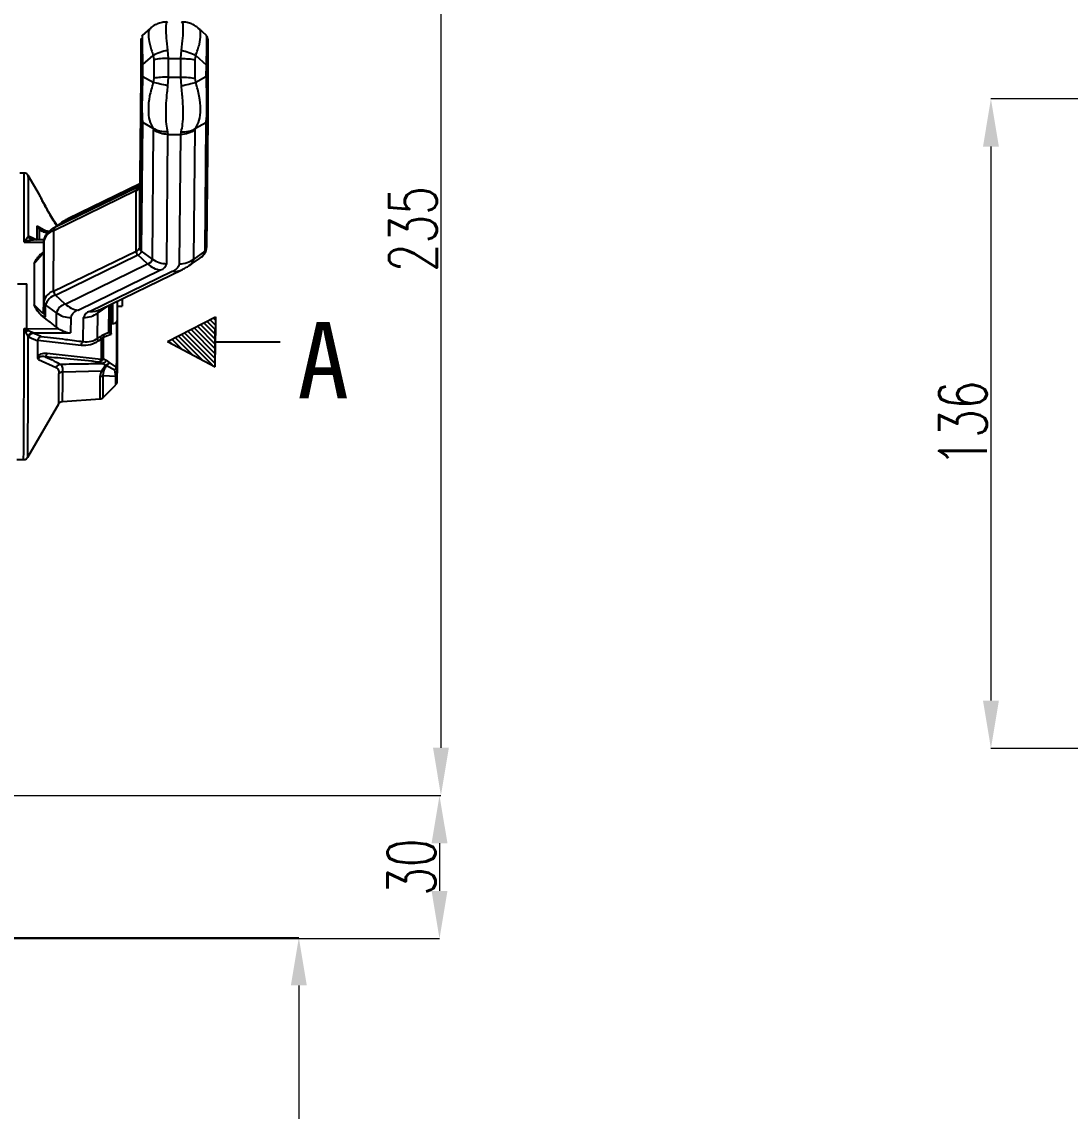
# Model space of a CAD drawing. Header units: millimetres. Extents: x 2384 to 4064, y 886 to 2074.
# Drawn here: x 3024.6 to 3244.1, y 1654 to 1882.1 of the extents above; entities that cross this region are included whole.
import ezdxf

# ---------------------------------------------------------------- set-up
doc = ezdxf.new("R2010")
doc.units = ezdxf.units.MM
for name, color, linetype, lineweight in [('AM_5', 3, 'Continuous', 25), ('文字', 7, 'Continuous', 13), ('标注', 3, 'Continuous', 13)]:
    doc.layers.add(name, color=color, linetype=linetype, lineweight=lineweight)
doc.layers.add('layer 1', color=7, linetype='Continuous')
doc.styles.add('SLDTEXTSTYLE1', font='txt.shx', dxfattribs={"width": 0.7, "bigfont": 'gbcbig.shx'})
doc.styles.add('STYLE1', font='txt.shx', dxfattribs={"width": 0.8, "height": 3, "bigfont": 'hzdx.shx'})
doc.dimstyles.new('SLDDIMSTYLE12$0', dxfattribs={"dimtxt": 12, "dimasz": 10, "dimexe": 0, "dimexo": 0.0625, "dimgap": 0.875, "dimtad": 1, "dimdec": 1, "dimlfac": 1.8, "dimrnd": 1e-09, "dimzin": 12, "dimdsep": 46, "dimtxsty": 'SLDTEXTSTYLE1', "dimcen": 0.09, "dimdle": 8.16, "dimclrd": 3, "dimclre": 3, "dimadec": 0, "dimazin": 3, "dimtfac": 1, "dimtdec": 1, "dimtofl": 0, "dimtmove": 0, "dimatfit": 3, "dimfxl": 0, "dimfrac": 2, "dimtolj": 1, "dimlwd": 5, "dimlwe": 5, "dimarcsym": 0})

# ---------------------------------------------------------------- blocks, each defined once
blk = doc.blocks.new('*D49')
at = {"layer": 'Defpoints', "color": 0, "transparency": 16777216}
for p in [(3367.19, 1866), (3227.54, 1730), (3367.59, 1730)]:
    blk.add_point(p, dxfattribs=at)
at = {"layer": '标注', "color": 3, "lineweight": 5, "transparency": 16777216}
blk.add_line((3367.13, 1866), (3227.54, 1866), dxfattribs=at)
at = {"layer": '标注', "color": 3, "linetype": 'Continuous', "lineweight": 5, "transparency": 16777216}
for p, q in [((3227.54, 1856), (3227.54, 1740)), ((3367.53, 1730), (3227.54, 1730))]:
    blk.add_line(p, q, dxfattribs=at)
at = {"layer": '标注', "color": 3, "transparency": 16777216}
for points in [[(3225.88, 1856), (3229.21, 1856), (3227.54, 1866)], [(3225.88, 1740), (3229.21, 1740), (3227.54, 1730)]]:
    blk.add_solid(points, dxfattribs=at)
at = {"layer": '标注', "color": 0, "transparency": 16777216, "insert": (3221.67, 1798), "char_height": 10, "attachment_point": 5, "rotation": 90, "style": 'SLDTEXTSTYLE1'}
blk.add_mtext('\\A1;136', dxfattribs=at)
blk = doc.blocks.new('*D51')
at = {"layer": 'Defpoints', "color": 0, "transparency": 16777216}
for p in [(3100.35, 1957.33), (3011.94, 1720.13), (3112.35, 1720.13)]:
    blk.add_point(p, dxfattribs=at)
at = {"layer": '标注', "color": 3, "lineweight": 5, "transparency": 16777216}
blk.add_line((3100.41, 1957.33), (3112.35, 1957.33), dxfattribs=at)
at = {"layer": '标注', "color": 3, "linetype": 'Continuous', "lineweight": 5, "transparency": 16777216}
for p, q in [((3112.35, 1947.33), (3112.35, 1730.13)), ((3012, 1720.13), (3112.35, 1720.13))]:
    blk.add_line(p, q, dxfattribs=at)
at = {"layer": '标注', "color": 3, "transparency": 16777216}
for points in [[(3110.69, 1947.33), (3114.02, 1947.33), (3112.35, 1957.33)], [(3110.69, 1730.13), (3114.02, 1730.13), (3112.35, 1720.13)]]:
    blk.add_solid(points, dxfattribs=at)
at = {"layer": '标注', "color": 0, "transparency": 16777216, "insert": (3106.48, 1838.73), "char_height": 10, "attachment_point": 5, "rotation": 90, "style": 'SLDTEXTSTYLE1'}
blk.add_mtext('\\A1;235', dxfattribs=at)
blk = doc.blocks.new('*D52')
at = {"layer": 'Defpoints', "color": 0, "transparency": 16777216}
for p in [(3011.44, 1720.12), (3010.91, 1690.15), (3112.05, 1690.15)]:
    blk.add_point(p, dxfattribs=at)
at = {"layer": '标注', "color": 3, "lineweight": 5, "transparency": 16777216}
blk.add_line((3011.5, 1720.12), (3112.05, 1720.12), dxfattribs=at)
at = {"layer": '标注', "color": 3, "linetype": 'Continuous', "lineweight": 5, "transparency": 16777216}
for p, q in [((3112.05, 1710.12), (3112.05, 1700.15)), ((3010.98, 1690.15), (3112.05, 1690.15))]:
    blk.add_line(p, q, dxfattribs=at)
at = {"layer": '标注', "color": 3, "transparency": 16777216}
for points in [[(3110.39, 1710.12), (3113.72, 1710.12), (3112.05, 1720.12)], [(3110.39, 1700.15), (3113.72, 1700.15), (3112.05, 1690.15)]]:
    blk.add_solid(points, dxfattribs=at)
at = {"layer": '标注', "color": 0, "transparency": 16777216, "insert": (3106.18, 1705.14), "char_height": 10, "attachment_point": 5, "rotation": 90, "style": 'SLDTEXTSTYLE1'}
blk.add_mtext('\\A1;30', dxfattribs=at)
blk = doc.blocks.new('*D69')
at = {"layer": 'AM_5', "color": 3, "lineweight": 5, "transparency": 16777216}
blk.add_line((3011.67, 1690.36), (3082.59, 1690.36), dxfattribs=at)
at = {"layer": 'AM_5', "color": 3, "linetype": 'Continuous', "lineweight": 5, "transparency": 16777216}
for p, q in [((3082.59, 1680.36), (3082.59, 1575.36)), ((2984.17, 1565.36), (3082.59, 1565.36))]:
    blk.add_line(p, q, dxfattribs=at)
at = {"layer": 'AM_5', "color": 3, "transparency": 16777216}
for points in [[(3080.92, 1680.36), (3084.25, 1680.36), (3082.59, 1690.36)], [(3080.92, 1575.36), (3084.25, 1575.36), (3082.59, 1565.36)]]:
    blk.add_solid(points, dxfattribs=at)
at = {"layer": 'Defpoints', "color": 0, "transparency": 16777216}
for p in [(3011.6, 1690.36), (2984.1, 1565.36), (3082.59, 1565.36)]:
    blk.add_point(p, dxfattribs=at)
at = {"layer": 'AM_5', "color": 0, "transparency": 16777216, "insert": (3075.71, 1627.86), "char_height": 12, "attachment_point": 5, "rotation": 90, "style": 'SLDTEXTSTYLE1'}
blk.add_mtext('\\A1;125', dxfattribs=at)

msp = doc.modelspace()

# ---------------------------------------------------------------- hatches: boundary and pattern name
at = {"layer": 'layer 1'}
h = msp.add_hatch(dxfattribs=at)
h.set_pattern_fill('ANSI31', color=256, scale=0.225, angle=90)
h.set_pattern_definition([(135, (1855.4982, -5302.4728), (-0.50513941, -0.50513941), [])])
h.paths.add_polyline_path([(3065.169, 1820.341), (3055.062, 1815.199), (3065.098, 1809.919), (3065.098, 1815.13)])

# ---------------------------------------------------------------- linework, layer by layer
at = {"color": 7, "linetype": 'Continuous', "lineweight": 25}
for p, q in [((3055.063, 1882.121), (3054.952, 1881.995)), ((3058.155, 1881.989), (3058.04, 1882.115)), ((3051.54, 1880.831), (3049.81, 1879.279)), ((3051.607, 1880.754), (3051.5, 1880.685)), ((3061.605, 1880.664), (3061.5, 1880.732)), ((3063.284, 1879.252), (3061.566, 1880.808)), ((3049.541, 1878.358), (3049.336, 1856.143)), ((3055.11, 1876.203), (3055.221, 1874.459)), ((3057.887, 1874.454), (3058.002, 1876.198)), ((3049.542, 1870.458), (3049.546, 1872.99)), ((3049.943, 1870.64), (3049.947, 1873.171)), ((3049.947, 1873.171), (3052.107, 1875.109)), ((3052.107, 1875.109), (3052.218, 1874.236)), ((3052.218, 1874.236), (3052.213, 1870.342)), ((3055.221, 1874.459), (3055.215, 1870.564)), ((3055.221, 1874.459), (3057.887, 1874.454)), ((3057.881, 1870.559), (3057.887, 1874.454)), ((3060.879, 1870.325), (3060.885, 1874.22)), ((3060.885, 1874.22), (3060.999, 1875.092)), ((3060.999, 1875.092), (3063.147, 1873.146)), ((3063.147, 1873.146), (3063.143, 1870.615)), ((3063.545, 1872.963), (3063.542, 1870.432)), ((3052.098, 1869.431), (3049.943, 1870.64)), ((3052.213, 1870.342), (3052.098, 1869.431)), ((3055.215, 1870.564), (3055.099, 1868.743)), ((3055.215, 1870.564), (3057.881, 1870.559)), ((3057.991, 1868.737), (3057.881, 1870.559)), ((3060.991, 1869.414), (3060.879, 1870.325)), ((3063.143, 1870.615), (3060.991, 1869.414)), ((3049.269, 1834.904), (3049.516, 1861.806)), ((3063.516, 1861.78), (3063.269, 1834.877)), ((3049.668, 1834.124), (3049.915, 1861.026)), ((3052.07, 1859.818), (3049.915, 1861.026)), ((3051.932, 1832.465), (3052.181, 1859.526)), ((3052.07, 1859.818), (3052.181, 1859.526)), ((3060.598, 1832.448), (3060.847, 1859.51)), ((3060.847, 1859.51), (3060.962, 1859.801)), ((3063.115, 1861.002), (3060.962, 1859.801)), ((3063.115, 1861.002), (3062.868, 1834.099)), ((3054.93, 1831.485), (3055.179, 1858.547)), ((3055.071, 1859.13), (3055.179, 1858.547)), ((3055.179, 1858.547), (3057.846, 1858.542)), ((3057.597, 1831.48), (3057.846, 1858.542)), ((3057.846, 1858.542), (3057.963, 1859.124)), ((3049.333, 1855.537), (3049.313, 1850.75)), ((3025.066, 1850.456), (3024.181, 1850.457)), ((3028.272, 1845.882), (3025.931, 1849.954)), ((3049.293, 1848.159), (3033.674, 1840.566)), ((3049.294, 1848.213), (3034.2, 1840.875)), ((3049.309, 1849.841), (3049.288, 1847.561)), ((3048.534, 1846.793), (3031.255, 1838.393)), ((3048.898, 1847.533), (3031.619, 1839.133)), ((3048.515, 1834.136), (3048.534, 1846.793)), ((3048.898, 1847.533), (3049.29, 1847.807)), ((3049.269, 1834.904), (3049.288, 1847.561)), ((3027.808, 1839.387), (3027.943, 1839.065)), ((3027.808, 1839.387), (3028.003, 1839.132)), ((3027.808, 1839.387), (3029.764, 1838.29)), ((3032.822, 1840.078), (3030.667, 1838.587)), ((3031.619, 1839.133), (3033.674, 1840.566)), ((3025.083, 1836.024), (3025.459, 1836.623)), ((3025.949, 1837.216), (3026.132, 1837.162)), ((3027.807, 1836.421), (3026.132, 1837.162)), ((3026.573, 1836.488), (3026.488, 1836.561)), ((3026.492, 1836.567), (3026.527, 1836.568)), ((3029.209, 1836.497), (3026.752, 1836.502)), ((3026.814, 1836.5), (3026.997, 1836.475)), ((3029.691, 1838.328), (3028.771, 1838.581)), ((3030.335, 1838.221), (3029.614, 1838.34)), ((3031.236, 1825.735), (3031.255, 1838.393)), ((3025.083, 1836.024), (3025.835, 1836.313)), ((3025.083, 1836.024), (3029.181, 1836.016)), ((3029.184, 1836.281), (3029.162, 1833.921)), ((3029.165, 1823.624), (3029.184, 1836.281)), ((3031.236, 1825.735), (3048.515, 1834.136)), ((3031.598, 1824.917), (3048.877, 1833.318)), ((3050.927, 1831.441), (3048.877, 1833.318)), ((3051.932, 1832.465), (3049.668, 1834.124)), ((3059.63, 1831.081), (3061.785, 1832.572)), ((3062.868, 1834.099), (3060.598, 1832.448)), ((3033.648, 1823.04), (3050.927, 1831.441)), ((3036.364, 1821.773), (3053.643, 1830.174)), ((3038.78, 1821.512), (3056.059, 1829.913)), ((3040.973, 1821.884), (3058.252, 1830.284)), ((3023.65, 1827.299), (3025.65, 1827.295)), ((3029.143, 1821.264), (3029.165, 1823.624)), ((3029.542, 1820.484), (3029.564, 1822.844)), ((3031.828, 1821.185), (3029.564, 1822.844)), ((3033.648, 1823.04), (3031.598, 1824.917)), ((3043.159, 1822.946), (3043.123, 1819.109)), ((3045.61, 1824.138), (3045.607, 1822.583)), ((3031.8, 1818.206), (3031.828, 1821.185)), ((3040.445, 1815.852), (3040.494, 1821.168)), ((3042.493, 1822.623), (3040.494, 1821.168)), ((3040.978, 1821.888), (3040.973, 1821.884)), ((3042.763, 1822.754), (3042.711, 1817.092)), ((3044.635, 1822.585), (3045.607, 1822.583)), ((3034.826, 1820.205), (3034.797, 1816.987)), ((3037.447, 1815.183), (3037.493, 1820.2)), ((3043.123, 1819.109), (3043.112, 1817.871)), ((3043.122, 1818.938), (3043.621, 1818.937)), ((3025.056, 1817.894), (3025.633, 1817.892)), ((3025.633, 1817.892), (3032.266, 1817.88)), ((3026.101, 1816.106), (3025.917, 1816.214)), ((3026.101, 1816.106), (3027.93, 1815.336)), ((3026.969, 1817.002), (3026.785, 1817.058)), ((3026.969, 1817.002), (3034.797, 1816.987)), ((3040.445, 1815.852), (3041.028, 1816.257)), ((3042.711, 1817.092), (3042.842, 1817.026)), ((3042.842, 1817.026), (3043.261, 1816.758)), ((3043.101, 1817.504), (3043.085, 1817.647)), ((3043.122, 1817.422), (3043.093, 1817.464)), ((3043.111, 1817.859), (3043.11, 1817.629)), ((3043.11, 1817.629), (3043.148, 1817.414)), ((3043.148, 1817.414), (3043.261, 1816.758)), ((3027.954, 1815.507), (3037.012, 1814.459)), ((3040.611, 1815.305), (3041.194, 1815.695)), ((3028.075, 1811.438), (3031.798, 1809.763)), ((3041.183, 1811.454), (3029.866, 1812.68)), ((3041.597, 1811.622), (3042.26, 1811.302)), ((3041.234, 1809.03), (3042.053, 1810.187)), ((3042.26, 1811.302), (3042.85, 1810.776)), ((3042.337, 1810.201), (3044.05, 1809.291)), ((3042.85, 1810.776), (3044.43, 1809.718)), ((3044.282, 1807.953), (3044.05, 1809.291)), ((3044.569, 1808.459), (3044.548, 1809.87)), ((3033.14, 1808.85), (3041.234, 1809.03)), ((3040.985, 1807.895), (3041.234, 1809.03)), ((3041.622, 1808.105), (3041.748, 1809.017)), ((3041.622, 1808.105), (3044.282, 1807.953)), ((3041.594, 1803.463), (3044.267, 1806.127)), ((3033.106, 1802.64), (3040.956, 1803.174)), ((3025.82, 1790.954), (3032.308, 1802.144)), ((3023.53, 1790.459), (3024.953, 1790.456))]:
    msp.add_line(p, q, dxfattribs=at)
at = {"color": 7, "linetype": 'Continuous', "lineweight": 25, "flags": 128}
for points in [[(3027.807, 1836.421), (3027.807, 1836.813), (3027.808, 1837.2), (3027.808, 1837.58), (3027.808, 1837.954), (3027.808, 1838.322), (3027.808, 1838.684), (3027.808, 1839.039), (3027.808, 1839.387)], [(3032.947, 1840.161), (3032.888, 1840.122), (3032.822, 1840.078)], [(3033.674, 1840.566), (3033.255, 1840.347), (3032.947, 1840.161)], [(3033.674, 1840.566), (3033.975, 1840.756), (3034.2, 1840.875)], [(3028.24, 1836.499), (3028.24, 1836.81), (3028.24, 1837.121), (3028.241, 1837.428), (3028.241, 1837.731), (3028.241, 1838.03), (3028.241, 1838.324), (3028.241, 1838.614)], [(3029.162, 1833.921), (3029.16, 1832.42), (3029.158, 1830.888), (3029.156, 1829.328), (3029.154, 1827.745), (3029.151, 1826.143), (3029.149, 1824.526), (3029.146, 1822.898), (3029.143, 1821.264)], [(3027.155, 1831.499), (3027.154, 1830.466), (3027.153, 1829.42), (3027.151, 1828.361), (3027.15, 1827.292), (3027.148, 1826.214), (3027.146, 1825.128), (3027.144, 1824.035), (3027.143, 1822.938)], [(3059.505, 1830.998), (3059.564, 1831.036), (3059.63, 1831.081)], [(3025.633, 1817.892), (3025.635, 1819.073), (3025.638, 1820.256), (3025.64, 1821.439), (3025.642, 1822.621), (3025.644, 1823.799), (3025.646, 1824.972), (3025.648, 1826.138), (3025.65, 1827.295)], [(3043.261, 1816.758), (3043.262, 1817.222), (3043.263, 1817.688), (3043.264, 1818.156), (3043.265, 1818.626), (3043.266, 1819.066)], [(3044.43, 1809.718), (3044.436, 1811.475), (3044.442, 1813.461), (3044.448, 1815.626), (3044.453, 1817.913), (3044.456, 1819.385)], [(3044.584, 1810.105), (3044.59, 1811.798), (3044.595, 1813.712), (3044.601, 1815.798), (3044.606, 1818.003), (3044.61, 1819.771)], [(3041.608, 1816.084), (3041.607, 1815.506), (3041.606, 1814.933), (3041.604, 1814.365), (3041.603, 1813.803), (3041.601, 1813.247), (3041.6, 1812.698), (3041.598, 1812.156), (3041.597, 1811.622)], [(3041.608, 1816.084), (3042.535, 1816.462), (3043.261, 1816.758)], [(3041.856, 1816.742), (3042.335, 1816.939), (3042.711, 1817.092)], [(3027.923, 1812.098), (3027.924, 1812.497), (3027.924, 1812.897), (3027.925, 1813.299), (3027.926, 1813.703), (3027.927, 1814.109), (3027.928, 1814.516), (3027.929, 1814.925), (3027.93, 1815.336)], [(3041.194, 1815.695), (3041.193, 1815.146), (3041.191, 1814.602), (3041.19, 1814.062), (3041.189, 1813.528), (3041.187, 1813), (3041.186, 1812.478), (3041.185, 1811.962), (3041.183, 1811.454)]]:
    msp.add_lwpolyline(points, dxfattribs=at)
at = {"color": 7, "linetype": 'Continuous', "lineweight": 25}
for centre, radius, start, end in [((1541.326, 1841.519), 1483.766, 359.787804, 0.345097), ((1672.77, 1841.735), 1353.186, 359.808689, 0.348016), ((3048.239, 1847.837), 1.084, 285.80968, 345.28933), ((3049.425, 1846.815), 0.891, 126.27936, 181.38624), ((3047.768, 1849.93), 2.65, 295.24418, 305.37832), ((3027.507, 1839.514), 0.625, 314.19082, 322.46077), ((3029.39, 1837.772), 1.425, 134.50456, 143.7613), ((3033.938, 1834), 5.632, 114.31767, 132.14262), ((3032.146, 1838.414), 0.891, 126.27965, 181.38624), ((3026.471, 1837.467), 1.317, 219.82595, 241.14282), ((3032.067, 1835.524), 2.982, 105.80968, 165.28933), ((3048.22, 1835.179), 1.084, 285.80968, 345.28934), ((3050.235, 1834.906), 0.966, 180.13473, 234.04922), ((3062.304, 1834.882), 0.965, 305.75488, 359.70234), ((3049.633, 1834.141), 1.118, 180.24064, 227.4025), ((3048.567, 1834.413), 1.138, 285.80916, 345.29049), ((3050.534, 1832.832), 1.446, 285.80968, 345.28933), ((3054.934, 1836.576), 5.091, 233.86445, 269.96206), ((3057.613, 1836.567), 5.087, 269.81807, 305.9323), ((3058.742, 1832.737), 1.879, 298.20725, 351.16182), ((3060.793, 1834.422), 2.1, 298.20725, 351.16182), ((3054.222, 1834.958), 4.819, 226.87008, 263.10388), ((3053.139, 1831.956), 1.852, 285.80968, 345.28933), ((3055.456, 1832.043), 2.214, 285.80968, 345.28933), ((3056.515, 1833.884), 3.997, 263.45746, 295.77052), ((3032.049, 1822.867), 2.982, 105.80968, 165.28933), ((3032.354, 1825.74), 1.118, 180.24064, 227.40217), ((3030.131, 1823.626), 0.966, 180.13471, 234.04896), ((3032.395, 1822.101), 2.927, 105.8094, 165.28943), ((3034.362, 1820.519), 2.62, 105.80968, 165.28933), ((3036.943, 1826.557), 4.819, 226.87009, 263.10389), ((2417.47, 1823.78), 626.169, 359.556913, 359.945099), ((2535.586, 1823.925), 509.052, 359.55152, 359.97077), ((3034.83, 1825.296), 5.091, 233.86445, 269.96206), ((3036.967, 1819.643), 2.214, 105.80968, 165.28933), ((3039.285, 1819.73), 1.852, 105.80968, 165.28933), ((3037.509, 1825.287), 5.087, 269.81792, 305.9322), ((3039.235, 1825.483), 3.997, 263.45746, 295.77041), ((3041.512, 1821.011), 1.03, 118.70132, 171.24577), ((-761.965, 1818.378), 3787.021, 359.577542, 359.992665), ((3027.926, 1814.921), 3.526, 130.58235, 137.10171), ((-360.215, 1816.637), 3386.133, 359.565433, 359.992842), ((3041.982, 1816.232), 0.954, 178.53629, 214.28679), ((3042.504, 1816.122), 0.897, 136.25638, 182.45189), ((3040.977, 1812.558), 1.123, 280.60062, 303.54163), ((3043.648, 1810.137), 0.937, 295.39792, 358.00277), ((3043.469, 1810.192), 1.072, 302.82082, 333.78084), ((3043.994, 1810.116), 0.59, 317.63471, 358.94086), ((2626.822, 1807.605), 405.523, 359.22834, 0.13034), ((2642.808, 1807.935), 390.333, 359.22278, 0.13442), ((2692.465, 1807.691), 348.52, 359.25748, 0.03361), ((2696.777, 1807.914), 344.845, 359.26054, 0.03172), ((2966.988, 1807.69), 77.294, 358.84083, 0.19433)]:
    msp.add_arc(centre, radius, start, end, dxfattribs=at)
for points, knots in [([(3054.954, 1882.107), (3054.613, 1882.089), (3053.923, 1882.052), (3052.93, 1881.73), (3052.086, 1881.291), (3051.647, 1880.89), (3051.466, 1880.725)], [0, 0, 0, 0, 0.2655793, 0.5371604, 0.8089121, 1, 1, 1, 1]), ([(3061.588, 1880.746), (3061.423, 1880.897), (3061.001, 1881.285), (3060.177, 1881.715), (3059.184, 1882.042), (3058.494, 1882.081), (3058.153, 1882.101)], [0, 0, 0, 0, 0.1773745, 0.4537399, 0.7299254, 1, 1, 1, 1]), ([(3051.5, 1880.685), (3051.447, 1880.656), (3051.132, 1880.486), (3051.035, 1879.413), (3051.243, 1877.565), (3051.818, 1875.929), (3052.107, 1875.109)], [0, 0, 0, 0, 0.063268, 0.3746954, 0.6862063, 1, 1, 1, 1]), ([(3054.952, 1881.995), (3054.907, 1881.967), (3054.762, 1881.875), (3054.709, 1880.769), (3054.791, 1878.854), (3055.004, 1877.089), (3055.11, 1876.203)], [0, 0, 0, 0, 0.130481, 0.4195627, 0.708722, 1, 1, 1, 1]), ([(3058.002, 1876.198), (3058.11, 1877.083), (3058.326, 1878.847), (3058.407, 1880.762), (3058.351, 1881.868), (3058.202, 1881.96), (3058.155, 1881.989)], [0, 0, 0, 0, 0.291277, 0.580435, 0.8695156, 1, 1, 1, 1]), ([(3060.999, 1875.092), (3061.289, 1875.912), (3061.866, 1877.545), (3062.074, 1879.392), (3061.974, 1880.464), (3061.658, 1880.636), (3061.605, 1880.664)], [0, 0, 0, 0, 0.3142358, 0.6261853, 0.9380513, 1, 1, 1, 1]), ([(3049.546, 1872.99), (3049.547, 1873.754), (3049.548, 1875.177), (3049.549, 1876.885), (3049.549, 1878.102), (3049.546, 1878.753), (3049.543, 1878.496), (3049.541, 1878.358)], [0, 0, 0, 0, 0.20872371, 0.38836947, 0.55468562, 0.75997191, 1, 1, 1, 1]), ([(3049.813, 1879.271), (3049.802, 1879.261), (3049.733, 1879.198), (3049.689, 1879.115), (3049.651, 1879.044)], [0, 0, 0, 0, 0.15119103, 1, 1, 1, 1]), ([(3049.947, 1873.171), (3049.911, 1874.252), (3049.844, 1876.253), (3049.815, 1878.347), (3049.831, 1879.331), (3049.872, 1879.226), (3049.884, 1879.194)], [0, 0, 0, 0, 0.3258743, 0.6036927, 0.8816137, 1, 1, 1, 1]), ([(3063.208, 1879.166), (3063.222, 1879.197), (3063.267, 1879.301), (3063.287, 1878.306), (3063.258, 1876.211), (3063.186, 1874.218), (3063.147, 1873.146)], [0, 0, 0, 0, 0.118836, 0.3972893, 0.6759167, 1, 1, 1, 1]), ([(3063.546, 1876.642), (3063.546, 1877.069), (3063.546, 1877.992), (3063.512, 1878.819), (3063.316, 1879.095), (3063.247, 1879.191)], [0, 0, 0, 0, 0.358739, 0.7752182, 1, 1, 1, 1]), ([(3063.541, 1878.332), (3063.542, 1878.46), (3063.545, 1878.697), (3063.548, 1878.275), (3063.549, 1877.257), (3063.549, 1875.475), (3063.547, 1873.843), (3063.545, 1872.963)], [0, 0, 0, 0, 0.2085412, 0.3881399, 0.5544367, 0.759769, 1, 1, 1, 1]), ([(3055.11, 1876.203), (3054.566, 1876.063), (3053.479, 1875.783), (3052.564, 1875.334), (3052.107, 1875.109)], [0, 0, 0, 0, 0.50000229, 1, 1, 1, 1]), ([(3058.002, 1876.198), (3058.542, 1876.057), (3059.629, 1875.773), (3060.54, 1875.32), (3060.999, 1875.092)], [0, 0, 0, 0, 0.4968674, 1, 1, 1, 1]), ([(3049.518, 1862.056), (3049.519, 1862.227), (3049.522, 1862.608), (3049.527, 1863.805), (3049.532, 1865.537), (3049.538, 1867.852), (3049.54, 1869.545), (3049.542, 1870.458)], [0, 0, 0, 0, 0.1567304, 0.348086, 0.5252691, 0.7440429, 1, 1, 1, 1]), ([(3049.915, 1861.026), (3049.88, 1861.418), (3049.816, 1862.143), (3049.793, 1864.468), (3049.832, 1867.41), (3049.904, 1869.511), (3049.943, 1870.64)], [0, 0, 0, 0, 0.2702915, 0.5008839, 0.7316205, 1, 1, 1, 1]), ([(3052.098, 1869.431), (3051.809, 1868.466), (3051.232, 1866.543), (3050.991, 1863.787), (3051.217, 1861.39), (3051.785, 1860.343), (3052.07, 1859.818)], [0, 0, 0, 0, 0.2509317, 0.5000153, 0.7490533, 1, 1, 1, 1]), ([(3055.099, 1868.743), (3054.559, 1868.873), (3053.472, 1869.136), (3052.558, 1869.332), (3052.099, 1869.431)], [0, 0, 0, 0, 0.4968674, 1, 1, 1, 1]), ([(3055.099, 1868.743), (3054.99, 1867.736), (3054.773, 1865.731), (3054.678, 1862.942), (3054.758, 1860.578), (3054.966, 1859.614), (3055.071, 1859.13)], [0, 0, 0, 0, 0.2509316, 0.5000152, 0.7490533, 1, 1, 1, 1]), ([(3057.963, 1859.124), (3058.072, 1859.608), (3058.29, 1860.571), (3058.385, 1862.935), (3058.305, 1865.724), (3058.096, 1867.731), (3057.991, 1868.737)], [0, 0, 0, 0, 0.2509467, 0.4999848, 0.7490685, 1, 1, 1, 1]), ([(3057.991, 1868.738), (3058.535, 1868.867), (3059.622, 1869.126), (3060.534, 1869.318), (3060.991, 1869.414)], [0, 0, 0, 0, 0.5000008, 1, 1, 1, 1]), ([(3060.962, 1859.801), (3061.252, 1860.325), (3061.83, 1861.37), (3062.071, 1863.766), (3061.845, 1866.523), (3061.276, 1868.448), (3060.991, 1869.414)], [0, 0, 0, 0, 0.2509467, 0.4999847, 0.7490684, 1, 1, 1, 1]), ([(3063.143, 1870.615), (3063.179, 1869.476), (3063.245, 1867.366), (3063.268, 1864.419), (3063.228, 1862.109), (3063.155, 1861.389), (3063.115, 1861.002)], [0, 0, 0, 0, 0.2705363, 0.5011773, 0.7319034, 1, 1, 1, 1]), ([(3063.542, 1870.432), (3063.54, 1869.642), (3063.538, 1868.172), (3063.533, 1866.055), (3063.528, 1864.193), (3063.522, 1862.583), (3063.518, 1862.061), (3063.516, 1861.78)], [0, 0, 0, 0, 0.2087237, 0.3883695, 0.5546856, 0.7599719, 1, 1, 1, 1]), ([(3055.071, 1859.13), (3054.527, 1859.121), (3053.439, 1859.105), (3052.527, 1859.58), (3052.07, 1859.818)], [0, 0, 0, 0, 0.4999999, 1, 1, 1, 1]), ([(3057.963, 1859.124), (3058.503, 1859.114), (3059.589, 1859.093), (3060.503, 1859.564), (3060.962, 1859.801)], [0, 0, 0, 0, 0.49686744, 1, 1, 1, 1]), ([(3049.336, 1856.143), (3049.336, 1856.067), (3049.335, 1855.931), (3049.334, 1855.659), (3049.333, 1855.537)], [0, 0, 0, 0, 0.5508938, 1, 1, 1, 1]), ([(3025.945, 1849.912), (3025.92, 1849.962), (3025.844, 1850.109), (3025.625, 1850.302), (3025.345, 1850.441), (3025.151, 1850.441), (3025.073, 1850.44)], [0, 0, 0, 0, 0.1582571, 0.4672751, 0.7878151, 1, 1, 1, 1]), ([(3049.313, 1850.75), (3049.313, 1850.544), (3049.311, 1850.14), (3049.309, 1849.939), (3049.309, 1849.841)], [0, 0, 0, 0, 0.5097088, 1, 1, 1, 1]), ([(3028.236, 1845.937), (3028.236, 1845.938), (3028.223, 1845.957), (3028.252, 1845.887), (3028.328, 1845.715), (3028.52, 1845.308), (3028.912, 1844.508), (3029.356, 1843.672), (3029.589, 1843.234)], [0, 0, 0, 0, 0.0035147, 0.1343787, 0.2670283, 0.4024902, 0.6866685, 1, 1, 1, 1]), ([(3030.608, 1841.636), (3030.322, 1842.131), (3029.763, 1843.098), (3029.134, 1844.262), (3028.745, 1844.995), (3028.522, 1845.418), (3028.358, 1845.728), (3028.3, 1845.832), (3028.272, 1845.882)], [0, 0, 0, 0, 0.2761052, 0.5399605, 0.6646183, 0.7810211, 0.8926751, 1, 1, 1, 1]), ([(3029.589, 1843.234), (3029.864, 1842.737), (3030.415, 1841.743), (3031.265, 1840.356), (3031.688, 1839.731), (3031.889, 1839.432)], [0, 0, 0, 0, 0.3429205, 0.6863659, 1, 1, 1, 1]), ([(3031.938, 1839.466), (3031.766, 1839.736), (3031.394, 1840.322), (3030.883, 1841.176), (3030.608, 1841.636)], [0, 0, 0, 0, 0.4613627, 1, 1, 1, 1]), ([(3027.943, 1839.065), (3027.994, 1838.972), (3028.08, 1838.811), (3028.194, 1838.672), (3028.241, 1838.614)], [0, 0, 0, 0, 0.5830316, 1, 1, 1, 1]), ([(3028.391, 1838.788), (3028.315, 1838.844), (3028.174, 1838.95), (3028.057, 1839.074), (3028.003, 1839.132)], [0, 0, 0, 0, 0.5364801, 1, 1, 1, 1]), ([(3028.391, 1838.788), (3028.471, 1838.738), (3028.602, 1838.656), (3028.728, 1838.604), (3028.777, 1838.583)], [0, 0, 0, 0, 0.6084364, 1, 1, 1, 1]), ([(3034.2, 1840.875), (3033.915, 1840.737), (3033.525, 1840.548), (3033.159, 1840.285), (3033.059, 1840.213)], [0, 0, 0, 0, 0.7275003, 1, 1, 1, 1]), ([(3025.459, 1836.623), (3025.559, 1836.766), (3025.735, 1837.017), (3025.884, 1837.156), (3025.949, 1837.216)], [0, 0, 0, 0, 0.5684211, 1, 1, 1, 1]), ([(3025.835, 1836.313), (3026.055, 1836.38), (3026.404, 1836.486), (3026.703, 1836.496), (3026.814, 1836.5)], [0, 0, 0, 0, 0.6290875, 1, 1, 1, 1]), ([(3026.814, 1836.5), (3026.719, 1836.508), (3026.523, 1836.523), (3026.26, 1836.679), (3026.05, 1836.915), (3025.982, 1837.118), (3025.949, 1837.216)], [0, 0, 0, 0, 0.2432266, 0.5000017, 0.7567759, 1, 1, 1, 1]), ([(3026.997, 1836.475), (3026.899, 1836.474), (3026.695, 1836.471), (3026.424, 1836.615), (3026.217, 1836.851), (3026.16, 1837.061), (3026.132, 1837.162)], [0, 0, 0, 0, 0.2423334, 0.4999392, 0.757578, 1, 1, 1, 1]), ([(3028.241, 1838.614), (3028.363, 1838.534), (3028.625, 1838.362), (3029.195, 1838.129), (3029.624, 1838.044), (3029.904, 1837.989)], [0, 0, 0, 0, 0.2320046, 0.4979825, 1, 1, 1, 1]), ([(3030.06, 1838.08), (3029.875, 1837.886), (3029.508, 1837.502), (3029.23, 1836.866), (3029.196, 1836.445), (3029.184, 1836.289)], [0, 0, 0, 0, 0.3918062, 0.7742593, 1, 1, 1, 1]), ([(3029.506, 1838.332), (3029.547, 1838.341), (3029.631, 1838.361), (3029.746, 1838.3), (3029.843, 1838.179), (3029.884, 1838.052), (3029.904, 1837.989)], [0, 0, 0, 0, 0.2454954, 0.5, 0.7545047, 1, 1, 1, 1]), ([(3061.556, 1832.446), (3061.826, 1832.622), (3062.378, 1832.984), (3062.916, 1833.63), (3063.224, 1834.292), (3063.257, 1834.714), (3063.269, 1834.87)], [0, 0, 0, 0, 0.2864826, 0.5880535, 0.8470996, 1, 1, 1, 1]), ([(3029.11, 1833.81), (3029.087, 1833.773), (3029.033, 1833.687), (3028.868, 1833.472), (3028.537, 1833.063), (3027.937, 1832.363), (3027.436, 1831.809), (3027.155, 1831.499)], [0, 0, 0, 0, 0.0869463, 0.2001877, 0.3216681, 0.6201156, 1, 1, 1, 1]), ([(3027.155, 1831.499), (3027.347, 1831.92), (3027.632, 1832.545), (3028.125, 1833.028), (3028.285, 1833.185)], [0, 0, 0, 0, 0.6740036, 1, 1, 1, 1]), ([(3029.093, 1833.804), (3029.05, 1833.798), (3028.953, 1833.785), (3028.658, 1833.552), (3028.381, 1833.33), (3028.248, 1833.224)], [0, 0, 0, 0, 0.2958671, 0.6635897, 1, 1, 1, 1]), ([(3029.162, 1833.921), (3029.16, 1833.903), (3029.158, 1833.881), (3029.116, 1833.819), (3029.11, 1833.81)], [0, 0, 0, 0, 0.8538467, 1, 1, 1, 1]), ([(3058.252, 1830.284), (3058.537, 1830.422), (3058.928, 1830.611), (3059.293, 1830.874), (3059.393, 1830.946)], [0, 0, 0, 0, 0.7275003, 1, 1, 1, 1]), ([(3028.614, 1820.689), (3028.329, 1820.991), (3027.705, 1821.652), (3027.34, 1822.485), (3027.143, 1822.938)], [0, 0, 0, 0, 0.45684715, 1, 1, 1, 1]), ([(3027.143, 1822.938), (3027.422, 1822.618), (3027.922, 1822.045), (3028.519, 1821.48), (3028.85, 1821.242), (3029.015, 1821.16), (3029.069, 1821.173), (3029.093, 1821.178)], [0, 0, 0, 0, 0.3790957, 0.6772273, 0.7984393, 0.9114532, 1, 1, 1, 1]), ([(3031.8, 1818.206), (3031.211, 1818.668), (3030.153, 1819.499), (3029.087, 1820.323), (3028.614, 1820.689)], [0, 0, 0, 0, 0.5561851, 1, 1, 1, 1]), ([(3028.614, 1820.689), (3028.756, 1820.616), (3029.03, 1820.475), (3029.321, 1820.379), (3029.507, 1820.372), (3029.53, 1820.447), (3029.542, 1820.484)], [0, 0, 0, 0, 0.2692126, 0.5180536, 0.7566326, 1, 1, 1, 1]), ([(3029.093, 1821.178), (3029.099, 1821.178), (3029.139, 1821.179), (3029.141, 1821.224), (3029.143, 1821.264)], [0, 0, 0, 0, 0.1350956, 1, 1, 1, 1]), ([(3029.143, 1821.264), (3029.144, 1821.187), (3029.145, 1821.105), (3029.173, 1821.029), (3029.176, 1821.024)], [0, 0, 0, 0, 0.928029, 1, 1, 1, 1]), ([(3029.176, 1821.024), (3029.197, 1820.957), (3029.241, 1820.819), (3029.367, 1820.632), (3029.483, 1820.534), (3029.542, 1820.484)], [0, 0, 0, 0, 0.3156421, 0.6578211, 1, 1, 1, 1]), ([(3043.621, 1818.937), (3043.746, 1818.95), (3043.969, 1818.974), (3044.236, 1819.133), (3044.412, 1819.31), (3044.522, 1819.487), (3044.582, 1819.643), (3044.608, 1819.76), (3044.617, 1819.831), (3044.62, 1819.864), (3044.621, 1819.887), (3044.622, 1819.897), (3044.622, 1819.902)], [0, 0, 0, 0, 0.2253581, 0.4036119, 0.5521736, 0.6775076, 0.7799635, 0.8569179, 0.8961328, 0.9227153, 0.951748, 1, 1, 1, 1]), ([(3025.343, 1817.322), (3025.287, 1817.432), (3025.192, 1817.621), (3025.095, 1817.814), (3025.056, 1817.894)], [0, 0, 0, 0, 0.586698, 1, 1, 1, 1]), ([(3025.056, 1817.894), (3025.159, 1817.84), (3025.352, 1817.741), (3025.543, 1817.644), (3025.632, 1817.599)], [0, 0, 0, 0, 0.533477, 1, 1, 1, 1]), ([(3025.43, 1817.15), (3025.414, 1817.182), (3025.385, 1817.239), (3025.356, 1817.296), (3025.343, 1817.322)], [0, 0, 0, 0, 0.5559019, 1, 1, 1, 1]), ([(3025.807, 1817.512), (3025.743, 1817.459), (3025.61, 1817.348), (3025.491, 1817.217), (3025.43, 1817.15)], [0, 0, 0, 0, 0.4869221, 1, 1, 1, 1]), ([(3025.917, 1816.214), (3025.849, 1816.341), (3025.7, 1816.621), (3025.525, 1816.964), (3025.43, 1817.15)], [0, 0, 0, 0, 0.4544713, 1, 1, 1, 1]), ([(3025.807, 1817.512), (3025.775, 1817.528), (3025.717, 1817.557), (3025.658, 1817.586), (3025.632, 1817.599)], [0, 0, 0, 0, 0.55572045, 1, 1, 1, 1]), ([(3026.785, 1817.058), (3026.648, 1817.117), (3026.346, 1817.247), (3025.998, 1817.419), (3025.807, 1817.512)], [0, 0, 0, 0, 0.4520229, 1, 1, 1, 1]), ([(3026.785, 1817.058), (3026.691, 1817.031), (3026.497, 1816.975), (3026.233, 1816.777), (3026.021, 1816.515), (3025.951, 1816.313), (3025.917, 1816.214)], [0, 0, 0, 0, 0.2407228, 0.4965557, 0.7542523, 1, 1, 1, 1]), ([(3026.101, 1816.106), (3026.129, 1816.214), (3026.187, 1816.437), (3026.395, 1816.723), (3026.666, 1816.933), (3026.87, 1816.979), (3026.969, 1817.002)], [0, 0, 0, 0, 0.24242406, 0.50006392, 0.75766899, 1, 1, 1, 1]), ([(3026.969, 1817.002), (3027.281, 1816.868), (3027.842, 1816.626), (3028.397, 1816.384), (3028.644, 1816.277)], [0, 0, 0, 0, 0.55570711, 1, 1, 1, 1]), ([(3027.954, 1815.507), (3027.985, 1815.597), (3028.052, 1815.79), (3028.222, 1816.027), (3028.403, 1816.18), (3028.547, 1816.251), (3028.619, 1816.27), (3028.644, 1816.277)], [0, 0, 0, 0, 0.2338656, 0.499894, 0.7497326, 0.9140094, 1, 1, 1, 1]), ([(3028.644, 1816.277), (3030.341, 1816.069), (3033.286, 1815.709), (3036.208, 1815.339), (3037.447, 1815.183)], [0, 0, 0, 0, 0.5762794, 1, 1, 1, 1]), ([(3032.266, 1817.88), (3032.177, 1817.937), (3032.017, 1818.039), (3031.867, 1818.155), (3031.8, 1818.206)], [0, 0, 0, 0, 0.5586594, 1, 1, 1, 1]), ([(3032.266, 1817.88), (3032.691, 1817.648), (3033.517, 1817.198), (3034.378, 1817.056), (3034.797, 1816.987)], [0, 0, 0, 0, 0.5143894, 1, 1, 1, 1]), ([(3041.028, 1816.257), (3041.211, 1816.379), (3041.526, 1816.589), (3041.759, 1816.697), (3041.856, 1816.742)], [0, 0, 0, 0, 0.5822537, 1, 1, 1, 1]), ([(3041.608, 1816.084), (3041.578, 1816.067), (3041.516, 1816.031), (3041.371, 1815.901), (3041.264, 1815.776), (3041.194, 1815.695)], [0, 0, 0, 0, 0.2413974, 0.5018091, 1, 1, 1, 1]), ([(3043.085, 1817.646), (3043.062, 1817.575), (3043.016, 1817.431), (3042.887, 1817.24), (3042.769, 1817.142), (3042.711, 1817.092)], [0, 0, 0, 0, 0.3324291, 0.6662145, 1, 1, 1, 1]), ([(3043.11, 1817.629), (3043.107, 1817.574), (3043.1, 1817.464), (3043.045, 1817.303), (3042.962, 1817.153), (3042.882, 1817.068), (3042.842, 1817.026)], [0, 0, 0, 0, 0.2477926, 0.5000002, 0.7522078, 1, 1, 1, 1]), ([(3043.112, 1817.871), (3043.112, 1817.794), (3043.111, 1817.717), (3043.085, 1817.646), (3043.085, 1817.646)], [0, 0, 0, 0, 0.9959527, 1, 1, 1, 1]), ([(3027.954, 1815.507), (3027.946, 1815.476), (3027.933, 1815.419), (3027.931, 1815.362), (3027.93, 1815.336)], [0, 0, 0, 0, 0.5485339, 1, 1, 1, 1]), ([(3037.012, 1814.459), (3037.677, 1814.435), (3038.911, 1814.391), (3040.075, 1815.016), (3040.611, 1815.305)], [0, 0, 0, 0, 0.5390753, 1, 1, 1, 1]), ([(3037.012, 1814.459), (3037.035, 1814.544), (3037.08, 1814.718), (3037.187, 1814.937), (3037.312, 1815.106), (3037.402, 1815.157), (3037.447, 1815.183)], [0, 0, 0, 0, 0.2430444, 0.4972249, 0.7528757, 1, 1, 1, 1]), ([(3037.447, 1815.183), (3037.998, 1815.144), (3039.01, 1815.073), (3039.996, 1815.608), (3040.445, 1815.852)], [0, 0, 0, 0, 0.5442934, 1, 1, 1, 1]), ([(3040.611, 1815.305), (3040.58, 1815.366), (3040.519, 1815.488), (3040.462, 1815.646), (3040.433, 1815.774), (3040.441, 1815.826), (3040.445, 1815.852)], [0, 0, 0, 0, 0.2507607, 0.5055916, 0.7575122, 1, 1, 1, 1]), ([(3029.866, 1812.68), (3029.614, 1812.692), (3029.167, 1812.714), (3028.589, 1812.57), (3028.18, 1812.361), (3028.004, 1812.182), (3027.923, 1812.098)], [0, 0, 0, 0, 0.37521, 0.6669858, 0.8447724, 1, 1, 1, 1]), ([(3028.075, 1811.438), (3028.029, 1811.532), (3027.943, 1811.705), (3027.929, 1811.975), (3027.923, 1812.098)], [0, 0, 0, 0, 0.5416834, 1, 1, 1, 1]), ([(3029.467, 1811.987), (3029.29, 1812.014), (3028.988, 1812.061), (3028.618, 1812.037), (3028.393, 1811.971), (3028.273, 1811.913), (3028.174, 1811.837), (3028.104, 1811.741), (3028.068, 1811.638), (3028.06, 1811.536), (3028.07, 1811.472), (3028.075, 1811.438)], [0, 0, 0, 0, 0.3392548, 0.5783472, 0.6635743, 0.7304267, 0.7889961, 0.8436092, 0.8910481, 0.9412032, 1, 1, 1, 1]), ([(3029.467, 1811.987), (3029.508, 1812.012), (3029.592, 1812.064), (3029.707, 1812.224), (3029.804, 1812.432), (3029.846, 1812.598), (3029.866, 1812.68)], [0, 0, 0, 0, 0.2454954, 0.5, 0.7545046, 1, 1, 1, 1]), ([(3029.467, 1811.987), (3030.109, 1811.696), (3031.219, 1811.193), (3032.212, 1810.675), (3032.63, 1810.457)], [0, 0, 0, 0, 0.5786818, 1, 1, 1, 1]), ([(3040.784, 1810.894), (3038.773, 1811.098), (3035.034, 1811.477), (3031.226, 1811.826), (3029.467, 1811.987)], [0, 0, 0, 0, 0.5379635, 1, 1, 1, 1]), ([(3040.784, 1810.894), (3040.823, 1810.915), (3040.903, 1810.958), (3041.013, 1811.086), (3041.111, 1811.25), (3041.159, 1811.386), (3041.183, 1811.454)], [0, 0, 0, 0, 0.249989, 0.5000113, 0.7500081, 1, 1, 1, 1]), ([(3031.798, 1809.763), (3031.836, 1809.849), (3031.914, 1810.026), (3032.116, 1810.241), (3032.361, 1810.4), (3032.541, 1810.438), (3032.63, 1810.457)], [0, 0, 0, 0, 0.242306, 0.4968304, 0.7530428, 1, 1, 1, 1]), ([(3031.798, 1809.763), (3031.959, 1809.642), (3032.263, 1809.417), (3032.318, 1808.811), (3032.344, 1808.528)], [0, 0, 0, 0, 0.5331504, 1, 1, 1, 1]), ([(3032.63, 1810.457), (3034.271, 1810.483), (3037.21, 1810.53), (3040.148, 1810.576), (3041.446, 1810.597)], [0, 0, 0, 0, 0.5582261, 1, 1, 1, 1]), ([(3032.63, 1810.457), (3032.785, 1810.293), (3033.078, 1809.982), (3033.12, 1809.214), (3033.14, 1808.85)], [0, 0, 0, 0, 0.5262167, 1, 1, 1, 1]), ([(3040.784, 1810.894), (3040.911, 1810.838), (3041.135, 1810.74), (3041.352, 1810.64), (3041.446, 1810.597)], [0, 0, 0, 0, 0.5669451, 1, 1, 1, 1]), ([(3042.26, 1811.302), (3042.222, 1811.214), (3042.145, 1811.035), (3041.947, 1810.817), (3041.708, 1810.657), (3041.532, 1810.617), (3041.446, 1810.597)], [0, 0, 0, 0, 0.2446171, 0.4999989, 0.7553814, 1, 1, 1, 1]), ([(3041.446, 1810.597), (3041.577, 1810.54), (3041.802, 1810.441), (3041.979, 1810.262), (3042.053, 1810.187)], [0, 0, 0, 0, 0.5802265, 1, 1, 1, 1]), ([(3041.748, 1809.017), (3041.856, 1809.25), (3042.033, 1809.635), (3042.222, 1809.972), (3042.304, 1810.132), (3042.328, 1810.182), (3042.337, 1810.201)], [0, 0, 0, 0, 0.5043385, 0.834166, 0.9378931, 1, 1, 1, 1]), ([(3042.849, 1810.776), (3042.806, 1810.704), (3042.718, 1810.56), (3042.524, 1810.384), (3042.322, 1810.266), (3042.168, 1810.212), (3042.089, 1810.194), (3042.064, 1810.189), (3042.056, 1810.187), (3042.053, 1810.187)], [0, 0, 0, 0, 0.2498868, 0.4997726, 0.7496574, 0.9252916, 0.9752659, 0.9907836, 1, 1, 1, 1]), ([(3042.053, 1810.187), (3042.101, 1810.184), (3042.174, 1810.18), (3042.261, 1810.188), (3042.307, 1810.195), (3042.329, 1810.199), (3042.337, 1810.201)], [0, 0, 0, 0, 0.49774733, 0.7571245, 0.91732998, 1, 1, 1, 1]), ([(3042.85, 1810.776), (3042.789, 1810.655), (3042.668, 1810.414), (3042.447, 1810.272), (3042.337, 1810.201)], [0, 0, 0, 0, 0.5000016, 1, 1, 1, 1]), ([(3044.576, 1808.569), (3044.577, 1808.86), (3044.58, 1809.414), (3044.583, 1809.883), (3044.584, 1810.105)], [0, 0, 0, 0, 0.52561413, 1, 1, 1, 1]), ([(3041.234, 1809.03), (3041.327, 1809.012), (3041.514, 1808.976), (3041.67, 1809.004), (3041.748, 1809.017)], [0, 0, 0, 0, 0.5000001, 1, 1, 1, 1]), ([(3044.317, 1806.188), (3044.33, 1806.202), (3044.393, 1806.263), (3044.461, 1806.391), (3044.521, 1806.541), (3044.545, 1806.651), (3044.554, 1806.711), (3044.558, 1806.748), (3044.56, 1806.783), (3044.562, 1806.826), (3044.564, 1806.91), (3044.567, 1807.102), (3044.569, 1807.453), (3044.57, 1807.579)], [0, 0, 0, 0, 0.0116296, 0.05379, 0.0880238, 0.1121639, 0.1269511, 0.1413228, 0.1632417, 0.21037, 0.3626789, 0.7713566, 1, 1, 1, 1]), ([(3044.57, 1807.579), (3044.571, 1807.678), (3044.573, 1807.954), (3044.575, 1808.418), (3044.576, 1808.717)], [0, 0, 0, 0, 0.3557317, 1, 1, 1, 1]), ([(3032.341, 1802.192), (3032.344, 1802.198), (3032.404, 1802.314), (3032.603, 1802.48), (3032.875, 1802.622), (3033.051, 1802.623), (3033.109, 1802.624)], [0, 0, 0, 0, 0.02239064, 0.43214582, 0.81097377, 1, 1, 1, 1]), ([(3040.965, 1803.178), (3041.077, 1803.197), (3041.284, 1803.233), (3041.497, 1803.362), (3041.58, 1803.456), (3041.6, 1803.48)], [0, 0, 0, 0, 0.4746366, 0.870142, 1, 1, 1, 1]), ([(3024.946, 1790.471), (3024.989, 1790.466), (3025.146, 1790.45), (3025.391, 1790.542), (3025.629, 1790.702), (3025.781, 1790.881), (3025.862, 1791.022), (3025.885, 1791.092), (3025.889, 1791.105)], [0, 0, 0, 0, 0.1032057, 0.3849642, 0.6106897, 0.801112, 0.9606911, 1, 1, 1, 1])]:
    msp.add_open_spline(points, degree=3, knots=knots, dxfattribs=at)
for points in [[(3049.546, 1872.99), (3049.551, 1873.007), (3049.562, 1873.043), (3049.645, 1873.092), (3049.771, 1873.137), (3049.888, 1873.16), (3049.947, 1873.171)], [(3055.221, 1874.459), (3054.68, 1874.449), (3053.599, 1874.431), (3052.678, 1874.301), (3052.218, 1874.236)], [(3057.887, 1874.454), (3058.428, 1874.442), (3059.509, 1874.42), (3060.426, 1874.287), (3060.885, 1874.22)], [(3063.545, 1872.963), (3063.54, 1872.981), (3063.53, 1873.016), (3063.448, 1873.066), (3063.323, 1873.112), (3063.206, 1873.135), (3063.147, 1873.146)], [(3049.542, 1870.458), (3049.547, 1870.476), (3049.558, 1870.511), (3049.641, 1870.561), (3049.767, 1870.606), (3049.885, 1870.628), (3049.943, 1870.64)], [(3055.215, 1870.564), (3054.674, 1870.555), (3053.593, 1870.536), (3052.673, 1870.407), (3052.213, 1870.342)], [(3057.881, 1870.559), (3058.422, 1870.548), (3059.503, 1870.525), (3060.42, 1870.392), (3060.879, 1870.325)], [(3063.542, 1870.432), (3063.537, 1870.449), (3063.527, 1870.485), (3063.444, 1870.535), (3063.319, 1870.58), (3063.202, 1870.603), (3063.143, 1870.615)], [(3049.516, 1861.806), (3049.521, 1861.731), (3049.531, 1861.58), (3049.614, 1861.367), (3049.739, 1861.174), (3049.856, 1861.076), (3049.915, 1861.026)], [(3063.516, 1861.78), (3063.511, 1861.704), (3063.5, 1861.554), (3063.417, 1861.341), (3063.292, 1861.149), (3063.174, 1861.051), (3063.115, 1861.002)], [(3055.179, 1858.547), (3054.639, 1858.592), (3053.558, 1858.682), (3052.64, 1859.245), (3052.181, 1859.526)], [(3060.847, 1859.51), (3060.388, 1859.23), (3059.468, 1858.67), (3058.387, 1858.585), (3057.846, 1858.542)], [(3041.597, 1811.622), (3041.559, 1811.53), (3041.485, 1811.346), (3041.288, 1811.123), (3041.05, 1810.957), (3040.873, 1810.915), (3040.784, 1810.894)], [(3032.344, 1808.528), (3032.39, 1808.572), (3032.481, 1808.66), (3032.676, 1808.759), (3032.898, 1808.829), (3033.059, 1808.843), (3033.14, 1808.85)], [(3040.985, 1807.895), (3041.104, 1807.909), (3041.343, 1807.937), (3041.529, 1808.049), (3041.622, 1808.105)], [(3044.282, 1807.953), (3044.326, 1807.995), (3044.413, 1808.08), (3044.504, 1808.233), (3044.564, 1808.398), (3044.572, 1808.512), (3044.576, 1808.569)]]:
    msp.add_open_spline(points, degree=3, dxfattribs=at)
at = {"layer": 'layer 1'}
for p, q in [((3055.062, 1815.199), (3065.169, 1820.341)), ((3065.169, 1820.341), (3065.062, 1812.483)), ((3065.098, 1809.919), (3065.098, 1817.778)), ((3055.062, 1815.199), (3065.098, 1809.919)), ((3065.098, 1815.13), (3078.693, 1815.13))]:
    msp.add_line(p, q, dxfattribs=at)

# ---------------------------------------------------------------- texts
at = {"layer": '文字', "insert": (3087.685, 1811.314), "char_height": 16, "width": 240, "attachment_point": 5, "style": 'STYLE1'}
msp.add_mtext('\\pt176;{\\fSimSun|b0|i0|c134|p2;\\W1;A}', dxfattribs=at)

# ---------------------------------------------------------------- dimensions: what is measured, and where the dimension line sits
at = {"layer": 'AM_5'}
dim = msp.add_linear_dim(base=(3082.585, 1565.364), p1=(3011.605, 1690.364), p2=(2984.105, 1565.364), angle=90, dimstyle='SLDDIMSTYLE12$0', override={"dimlfac": 1, "dimpost": ''}, dxfattribs=at)
dim.commit()
dim.dimension.update_dxf_attribs({"geometry": '*D69', "text_midpoint": (3075.71, 1627.864)})
at = {"layer": '标注'}
for base, p1, p2, text, picture, middle in [((3112.352, 1720.131), (3100.352, 1957.334), (3011.939, 1720.131), '235', '*D51', (3106.477, 1838.733)), ((3227.543, 1729.999), (3367.194, 1865.999), (3367.59, 1729.999), '136', '*D49', (3221.668, 1797.999)), ((3112.052, 1690.155), (3011.436, 1720.122), (3010.914, 1690.155), '30', '*D52', (3106.177, 1705.138))]:
    dim = msp.add_linear_dim(base=base, p1=p1, p2=p2, angle=90, text=text, dimstyle='SLDDIMSTYLE12$0', override={"dimtxt": 10, "dimtdec": 3, "dimtzin": 0}, dxfattribs=at)
    dim.commit()
    dim.dimension.update_dxf_attribs({"geometry": picture, "text_midpoint": middle})

doc.saveas('drawing.dxf')
